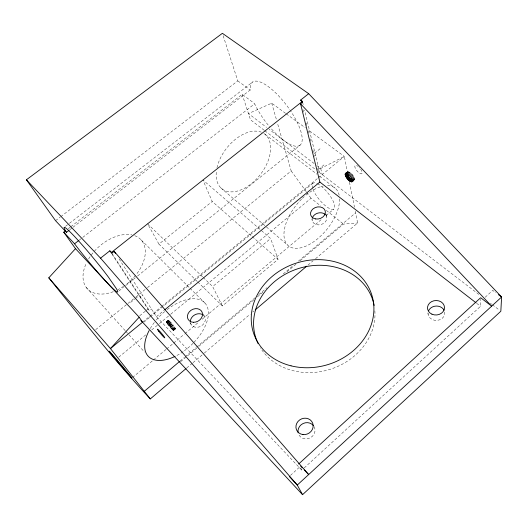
<?xml version="1.0" encoding="UTF-8"?>
<svg xmlns="http://www.w3.org/2000/svg" width="528" height="528" viewBox="0 0 528 528"><rect width="100%" height="100%" fill="white"/><g stroke="black" fill="none" stroke-linecap="round" stroke-linejoin="round"><path stroke-width="0.4" stroke-dasharray="2.64 1.98" d="M304.22 467.927L480.553 306.299L480.638 299.29M353.813 180.279C355.793 177.401 350.361 170.729 347.173 172.214M175.712 328.726L173.369 330.554L169.264 326.317L166.208 321.935L168.439 320.074L172.207 323.763L175.712 328.726L171.428 324.515L168.439 320.074M119.064 258.918L156.413 316.655L301.785 470.158L303.613 468.481M290.492 475.385L299.442 467.194M485.166 297.277L492.71 290.374L495.884 292.75M186.747 367.99L192.397 363.191M193.024 362.657L203.702 353.602M204.336 353.067L250.193 314.153M252.707 312.022L253.961 310.959M307.982 265.115L313.012 260.852M315.52 258.72L357.614 223.007L355.265 211.259M180.127 361.027L184.529 357.311M185.163 356.776L195.855 347.754M196.482 347.219L254.965 297.838M258.74 294.65L266.917 287.747M283.265 273.94L293.33 265.445M298.36 261.195L355.588 212.87M180.53 361.766L198.152 346.883M198.779 346.348L253.532 300.102M257.308 296.914L264.231 291.067M286.889 271.927L296.327 263.954M300.102 260.759L343.523 224.083L357.614 223.007M173.481 330.587L170.485 326.159L166.254 321.882M132.508 377.507L152.757 360.571M153.384 360.043L166.043 349.457M166.67 348.922L172.999 343.629M173.633 343.101L184.384 334.105M185.018 333.571L198.937 321.928M202.099 319.282L321.037 219.767M326.093 215.53L333.689 209.18M197.71 281.906L222.38 305.956L278.065 259.301L270.633 238.511L202.93 179.995L212.21 201.472L251.599 236.062M170.009 325.585L172.207 323.763M350.097 176.062L352.044 174.445M169.264 326.317L171.428 324.515M350.539 176.603L352.486 174.992M169.739 326.878L172.682 324.331M170.953 326.733L173.151 324.905M350.955 177.164L352.902 175.547M170.214 327.433L172.379 325.631M351.338 177.731L353.285 176.114M170.683 327.967L173.6 325.472M351.674 178.299L353.621 176.682M171.138 328.469L174.022 326.014M351.965 178.847L353.905 177.23M171.574 328.937L174.412 326.535M352.202 179.381L354.143 177.764M171.983 329.353L174.761 327.017M172.874 329.274L175.058 327.452M352.862 179.474L354.314 178.266M172.352 329.723L174.524 327.914M173.125 329.657L175.309 327.835M352.975 179.936L354.433 178.721M172.682 330.033L174.854 328.225M353.027 180.345L354.486 179.137M172.966 330.277L175.501 328.159M173.197 330.455L175.633 328.416M353.021 180.701L354.473 179.494M173.369 330.554L175.705 328.607M352.81 181.236L354.394 179.791M346.045 173.006L347.741 171.706M166.228 322.06L168.551 320.093M166.531 322.001L168.722 320.192M346.586 172.887L348.044 171.679M166.307 322.252L168.485 320.45M346.929 172.933L348.388 171.732M166.445 322.516L168.947 320.357M167.039 322.417L169.231 320.595M347.318 173.059L348.777 171.851M166.643 322.846L168.821 321.044M347.741 173.257L349.199 172.042M167.363 322.72L169.561 320.905M166.894 323.228L169.072 321.427M167.739 323.09L169.937 321.268M347.708 173.917L349.655 172.306M167.198 323.664L169.376 321.862M222.38 305.956L212.652 286.565L270.633 238.511M348.176 174.247L350.123 172.63M167.548 324.139L170.346 321.691M168.584 323.981L170.782 322.159M348.658 174.629L350.605 173.019M167.93 324.654L170.108 322.852M169.046 324.489L171.244 322.667M349.147 175.065L351.094 173.455M168.353 325.195L170.524 323.393M349.628 175.547L351.575 173.93M169.528 325.03L171.725 323.202M168.802 325.75L170.966 323.948M118.767 357.172L146.051 334.62M151.76 329.901L158.743 324.133M159.377 323.605L170.161 314.688M170.795 314.167L311.032 198.264L320.588 205.854M142.56 322.186L148.929 316.952M149.569 316.43L161.033 307.012M161.667 306.484L317.731 178.273M318.364 177.751L344.329 156.42L308.022 129.796M143.946 322.146L149.668 317.44M150.302 316.919L313.051 183.15M156.413 316.655L164.05 310.372M112.068 254.272L147.913 309.065L149.384 310.616L151.43 308.946M317.579 172.762L319.407 171.263L304.531 110.108M139.722 315.77L145.391 311.124M146.025 310.609L147.913 309.065M318.364 169.508L325.037 164.05M95.674 329.65L135.287 297.495M135.927 296.98L146.784 288.163M147.424 287.641L291.185 170.953L277.372 122.879M130.64 302.412L134.864 298.987M135.465 298.498L139.082 295.561L140.58 297.139L142.679 295.429M314.417 153.351L321.268 147.787M313.599 156.644L315.48 155.12L313.797 153.853M118.978 290.974L123.473 287.357M126.04 285.285L136.963 276.487M137.61 275.972L300.161 145.061A39.494 13.339 53.1 0 0 290.334 110.524M197.122 281.338L158.941 244.121L212.21 201.472M79.108 240.233L254.654 103.825A39.494 13.339 53.1 0 0 269.894 127.129M68.317 228.677L70.27 227.172M70.924 226.67L242.167 94.334L254.536 103.561M69.709 229.812L72.316 227.792M72.97 227.291L250.305 89.892A39.494 13.339 53.1 0 1 262.654 83.074A39.494 13.339 53.1 0 1 289.905 109.89M65.545 226.314L68.805 223.793M69.458 223.291L252.707 81.946M55.539 220.678L60.113 217.166M60.766 216.665L237.785 80.87L222.889 34.874M316.774 165.521L320.707 168.505L344.329 156.42L347.549 172.55M285.575 113.342L271.709 103.178L248.477 113.599L266.541 127.36M286.235 113.824L305.382 127.862M237.785 80.87L250.338 90.103M314.147 163.528L269.122 129.327M318.305 170.425L319.407 171.263M264.191 130.258L250.503 119.79L242.167 94.334M264.838 130.753L315.671 169.627M318.932 172.115L479.246 294.716M490.367 303.224L491.68 304.227M492.334 304.722L499.528 310.226M265.016 134.303L316.998 174.227M319.598 176.22L335.194 188.199M476.645 303.283L480.553 306.299M326.324 210.415L343.523 224.083M220.796 187.836L287.562 245.032M252.219 236.597L278.065 259.301M202.594 276.863L147.569 223.786L158.941 244.121M203.188 277.438L212.652 286.565M141.174 239.963L189.433 287.701M190.014 288.275L205.128 303.23M86.288 287.509L125.288 330.733M125.836 331.34L144.507 352.044M291.185 170.953L306.194 191.598M306.676 192.265L311.032 198.264M111.85 253.169L149.384 310.616M189.981 322.549L191.09 324.436M203.155 314.008L204.56 316.562M300.742 468.105L301.785 470.158M271.709 103.178L276.467 119.731M311.85 219.239L312.253 220.704M325.981 213.952L326.713 216.902M302.933 109.573L303.706 112.741M306.227 123.017L307.197 126.971M308.167 130.924L308.748 133.294M310.108 138.831L310.688 141.207M312.827 149.899L313.599 153.067M317.381 168.472L317.757 170.009M302.61 102.208L303.184 104.577M320.707 168.505L322.192 174.61M349.477 182.226L354.466 207.227M427.957 312.833L428.102 314.391M374.873 310.853A61.466 52.813 -17.7 0 1 330.528 369.191A61.466 52.813 -17.7 0 1 260.396 347.761M444.728 312.008A8.415 7.187 -2.7 0 1 437.151 320.39A8.415 7.187 -2.7 0 1 428.01 313.46M314.101 426.65A8.646 8.012 -26.1 0 1 310.319 437.818A8.646 8.012 -26.1 0 1 298.855 434.815M326.08 215.477A7.478 5.953 -15.5 0 1 320.958 224.598A7.478 5.953 -15.5 0 1 312.127 219.146M203.471 315.269A7.801 6.448 -29.4 0 1 201.142 326.073A7.801 6.448 -29.4 0 1 190.476 322.865M360.664 169.105A5.32 2.006 50.8 0 1 360.736 173.811A5.32 2.006 50.8 0 1 355.021 167.521A5.32 2.006 50.8 0 1 358.367 166.577M359.337 167.488A5.32 2.006 50.8 0 1 359.806 168.003M327.545 185.618A37.105 19.536 -51.1 0 1 339.161 195.136M339.596 198.878A37.105 19.536 -51.1 0 1 315.572 240.405A37.105 19.536 -51.1 0 1 284.81 240.346A37.105 19.536 -51.1 0 1 301.93 198.805M302.438 198.317A37.105 19.536 -51.1 0 1 304.24 196.647M306.075 195.07A37.105 19.536 -51.1 0 1 323.004 186.1M167.171 309.58A38.894 21.344 -43.3 0 1 205.491 303.666A38.894 21.344 -43.3 0 1 193.611 342.731M193.043 343.312A38.894 21.344 -43.3 0 1 184.437 350.731M183.13 351.661A38.894 21.344 -43.3 0 1 176.458 355.687M150.269 328.515A38.894 21.344 -43.3 0 1 154.466 322.291M156.321 319.981A38.894 21.344 -43.3 0 1 164.835 311.461M263.881 133.465A34.756 21.397 -52 0 1 251.044 183.942A34.756 21.397 -52 0 1 216.447 170.663M216.975 167.779A34.756 21.397 -52 0 1 261.34 132.165M134.739 235.693A36.333 23.239 -42 0 1 135.907 274.969M135.432 275.557A36.333 23.239 -42 0 1 124.285 285.839M123.658 286.268A36.333 23.239 -42 0 1 117.889 289.674M113.276 291.7A36.333 23.239 -42 0 1 86.44 262.964M88.618 258.951A36.333 23.239 -42 0 1 90.334 256.318M91.265 255.031A36.333 23.239 -42 0 1 93.799 251.882M94.34 251.275A36.333 23.239 -42 0 1 131.822 234.881M300.161 145.061A39.494 13.339 53.1 0 1 270.422 127.743M317.341 183.652A16.625 5.425 50.7 0 1 333.392 201.617A16.625 5.425 50.7 0 1 328.277 207.847A16.625 5.425 50.7 0 1 312.899 189.064M312.655 188.351A16.625 5.425 50.7 0 1 316.727 183.368"/><path stroke-width="0.79" d="M345.167 174.478C347.272 171.105 352.288 177.989 352.546 180.748C350.368 184.034 345.477 177.23 345.167 174.478L347.101 172.88C347.787 176.042 350.17 178.985 353.159 180.246L351.232 181.85M65.063 231.198L63.756 232.201L75.497 248.668L139.161 317.203L110.444 348.572L150.308 398.904L186.113 368.524M150.308 398.904C114.246 360.499 81.833 318.813 48.794 277.82L75.497 248.668M139.161 317.203L142.56 322.186L302.557 494.683L500.841 311.23L501.6 297.013L308.689 93.694L222.387 33.317L26.4 179.804L55.539 220.678L66.449 232.333L69.056 230.32M298.643 464.006L480.658 297.733L491.66 306.161L300.571 103.818L302.61 102.208L302.405 101.363L300.604 100.089L308.689 93.694M255.215 309.89L306.728 266.185M144.283 391.294L179.5 361.561M347.173 178.596L349.1 176.999M347.615 179.131L349.536 177.533M348.077 179.639L349.998 178.042M348.553 180.114L350.473 178.517M349.028 180.55L350.955 178.946M349.51 180.932L351.43 179.329M349.972 181.256L351.899 179.659M350.42 181.52L352.348 179.923M350.843 181.718L352.77 180.114M351.582 181.903L353.027 180.701M351.879 181.889L353.1 180.992M345.365 173.58L346.335 172.775M345.239 173.818L346.21 173.012M345.173 174.121L346.619 172.913M345.226 174.893L347.153 173.296M345.345 175.355L347.272 173.752M345.523 175.85L347.45 174.253M345.761 176.378L347.688 174.781M346.045 176.926L347.972 175.329M346.381 177.481L348.308 175.883M346.757 178.042L348.685 176.444M142.56 322.186L110.444 348.572L48.794 277.82M164.683 309.844L319.869 182.054L300.571 103.818M26.4 179.804L100.558 258.146L109.817 250.833L111.85 253.169L114.16 251.341L308.669 474.566L304.385 470.052M109.817 250.833L111.395 252.463L302.405 101.363M63.756 232.201L74.56 243.778L78.454 240.742M498.425 294.644L501.6 297.013L297.277 485.047L302.557 494.683M319.869 182.054L475.999 302.775M300.637 466.099L302.24 467.795M300.604 100.089L302.61 102.208M289.298 476.474L297.277 485.047L100.558 258.146M140.877 320.377L141.999 321.585M74.56 243.778L74.732 244.015A41.969 2.937 50.4 0 0 106.557 282.11A41.969 2.937 50.4 0 0 116.398 288.684L108.497 277.22A41.969 2.937 50.4 0 0 75.002 236.973A41.969 2.937 50.4 0 0 66.343 232.168L66.449 232.333M111.395 252.463L111.85 253.169M114.16 251.341L115.5 253.407M258.152 343.688A61.466 52.813 -17.7 0 1 257.499 342.289M257.195 341.583A61.466 52.813 -17.7 0 1 298.874 268.422A61.466 52.813 -17.7 0 1 374.161 305.448M428.597 310.695A8.415 7.187 -2.7 0 1 436.24 306.049A8.415 7.187 -2.7 0 1 444.101 310.213M298.135 432.848A8.646 8.012 -26.1 0 1 303.178 423.476A8.646 8.012 -26.1 0 1 313.526 425.773M312.253 218.354A7.478 5.953 -15.5 0 1 318.021 213.061A7.478 5.953 -15.5 0 1 325.591 214.843M190.357 322.014A7.801 6.448 -29.4 0 1 194.542 314.985A7.801 6.448 -29.4 0 1 202.778 314.754M175.111 356.36A38.894 21.344 -43.3 0 1 149.101 330.607M291.053 365.838A62.126 53.156 -17.8 0 0 373.078 300.01A62.126 53.156 -17.8 0 0 273.577 275.266A62.126 53.156 -17.8 0 0 291.053 365.838M431.944 314.18A8.507 7.24 -3 0 0 444.503 307.448A8.507 7.24 -3 0 0 431.561 301.646A8.507 7.24 -3 0 0 431.944 314.18M302.966 434.551A8.745 8.078 -26 0 0 312.688 423.192A8.745 8.078 -26 0 0 298.003 421.456A8.745 8.078 -26 0 0 302.966 434.551M315.605 218.935A7.55 5.98 -15.6 0 0 325.241 210.995A7.55 5.98 -15.6 0 0 312.992 208.91A7.55 5.98 -15.6 0 0 315.605 218.935M193.492 322.298A7.88 6.488 -29.2 0 0 202.132 312.213A7.88 6.488 -29.2 0 0 189.268 311.857A7.88 6.488 -29.2 0 0 193.492 322.298M158.796 331.333A5.683 0.442 49.9 0 0 164.736 337.874A5.683 0.442 49.9 0 0 159.799 331.333A5.683 0.442 49.9 0 0 158.796 331.333M113.797 357.04A17.787 0.343 49.8 0 0 131.875 378.041A17.787 0.343 49.8 0 0 115.658 358.334A17.787 0.343 49.8 0 0 113.797 357.04"/></g></svg>
